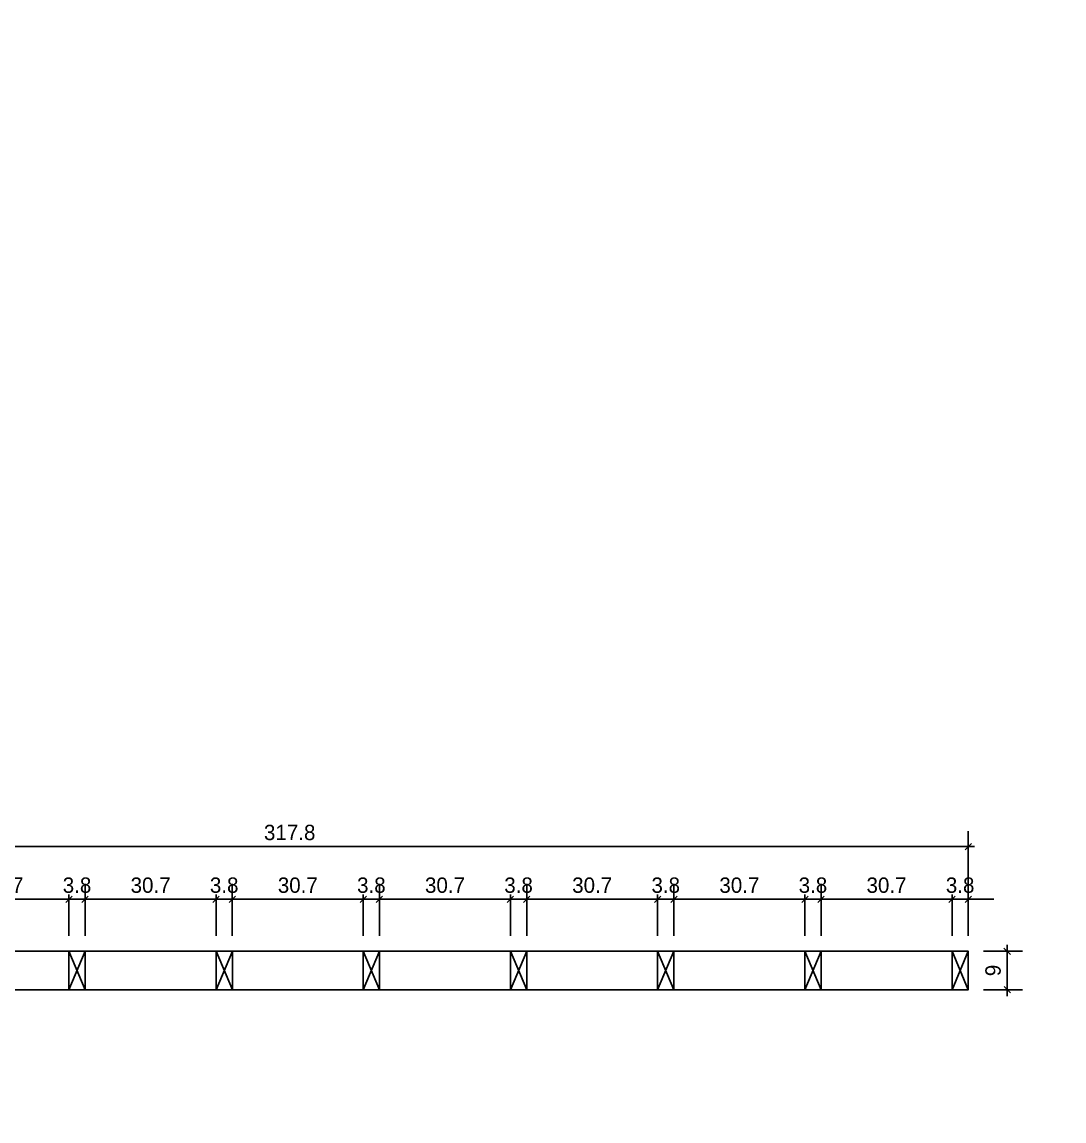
# Model space of a CAD drawing. Header units: millimetres. Extents: x 19458 to 19801, y 4351 to 4752.
# Drawn here: x 19537.389 to 19539.829, y 4507.737 to 4510.311 of the extents above; entities that cross this region are included whole.
import ezdxf

# ---------------------------------------------------------------- set-up
doc = ezdxf.new("R2010")
doc.units = ezdxf.units.MM
for name, color, linetype in [('0 @ 0.2', 7, 'Continuous'), ('cotas', 1, 'Continuous'), ('cotas @ 300', 1, 'Continuous'), ('cotas @ 400', 1, 'Continuous'), ('cotas @ 500', 1, 'Continuous'), ('PANELES PARED', 2, 'Continuous')]:
    doc.layers.add(name, color=color, linetype=linetype)
doc.styles.add('century gothic', font='GOTHIC.TTF')
doc.styles.add('COTAS SMC', font='GOTHIC.TTF')
doc.dimstyles.new('ANOTATIVE 100 SMCONSTRUCCIONES', dxfattribs={"dimscale": 0, "dimtxt": 0.18, "dimasz": 0.15, "dimexe": 0.18, "dimexo": 0.09, "dimgap": 0.1, "dimtad": 1, "dimzin": 0, "dimdsep": 46, "dimtxsty": 'century gothic', "dimblk1": 'FLECHA1', "dimblk2": 'FLECHA1', "dimsah": 1, "dimcen": 0.18, "dimdle": 0.075, "dimclrd": 1, "dimclre": 1, "dimclrt": 2, "dimaunit": 1, "dimadec": 0, "dimazin": 0, "dimtfac": 0.75, "dimtix": 1, "dimtmove": 2, "dimatfit": 3, "dimfxl": 0.09, "dimtvp": 1.5, "dimtfill": 1, "dimtolj": 1, "dimtzin": 0, "dimarcsym": 0})
doc.dimstyles.new('ANOTATIVE CM SMCONSTRUCCIONES', dxfattribs={"dimscale": 0, "dimtxt": 0.18, "dimasz": 0.15, "dimexe": 0.18, "dimexo": 0.18, "dimgap": 0.07, "dimtad": 1, "dimdec": 1, "dimlfac": 100, "dimdsep": 46, "dimtxsty": 'century gothic', "dimblk1": 'FLECHA1', "dimblk2": 'FLECHA1', "dimsah": 1, "dimcen": 0.18, "dimdle": 0.075, "dimclrd": 1, "dimclre": 1, "dimclrt": 2, "dimaunit": 1, "dimadec": 0, "dimazin": 2, "dimtfac": 0.75, "dimtdec": 1, "dimtix": 1, "dimtmove": 2, "dimatfit": 3, "dimfxl": 0.09, "dimtvp": 1.5, "dimtfill": 1, "dimtolj": 1, "dimtzin": 0, "dimarcsym": 0})
doc.dimstyles.new('PIES SMCONSTRUCCIONES', dxfattribs={"dimscale": 0, "dimtxt": 0.18, "dimasz": 0.2, "dimexe": 0.18, "dimexo": 0, "dimgap": 0.1, "dimtad": 1, "dimdec": 0, "dimlfac": 39.370079, "dimzin": 0, "dimdsep": 46, "dimlunit": 4, "dimtxsty": 'COTAS SMC', "dimblk1": 'FLECHA1', "dimblk2": 'FLECHA1', "dimsah": 1, "dimcen": 0.2, "dimdle": 0.075, "dimclrd": 1, "dimclre": 1, "dimclrt": 2, "dimaunit": 1, "dimadec": 0, "dimazin": 0, "dimtfac": 0.75, "dimtdec": 0, "dimtix": 1, "dimtmove": 2, "dimatfit": 3, "dimfxl": 0.09, "dimtvp": 1.5, "dimtfill": 1, "dimtolj": 1, "dimtzin": 0, "dimarcsym": 0})

# ---------------------------------------------------------------- blocks, each defined once
blk = doc.blocks.new('FLECHA1')
at = {"color": 4}
blk.add_line((-0.246176, -0.248081), (0.248081, 0.25), dxfattribs=at)
at = {"color": 1}
blk.add_line((-1, 0), (0.496162, 0), dxfattribs=at)
blk = doc.blocks.new('*D1568')
at = {"layer": 'cotas', "color": 1, "lineweight": -2, "transparency": 16777216}
for p, q in [((19614.326, 4625.8448), (19614.326, 4700.8448)), ((19570.9836, 4550.8448), (19524.326, 4550.8448)), ((19614.326, 4548.4298), (19614.326, 4550.8448)), ((19570.5339, 4548.4298), (19524.326, 4548.4298)), ((19614.326, 4473.4298), (19614.326, 4398.4298))]:
    blk.add_line(p, q, dxfattribs=at)
at = {"layer": 'Defpoints', "color": 0, "transparency": 16777216}
for p in [(19614.326, 4550.8448), (19615.9836, 4550.8448), (19615.5339, 4548.4298)]:
    blk.add_point(p, dxfattribs=at)
at = {"layer": 'cotas', "color": 1, "lineweight": -2, "transparency": 16777216, "xscale": 75, "yscale": 75, "zscale": 75}
for p, rotation in [((19614.326, 4550.8448), 270), ((19614.326, 4548.4298), 90)]:
    blk.add_blockref('FLECHA1', p, dxfattribs=dict(at, rotation=rotation))
at = {"layer": 'cotas', "color": 2, "transparency": 16777216, "insert": (19517.3376, 4549.6373), "char_height": 90, "attachment_point": 5, "rotation": 90, "style": 'century gothic', "bg_fill": 3, "box_fill_scale": 1.1, "bg_fill_color": 256, "bg_fill_true_color": 13158600, "bg_fill_transparency": 0}
blk.add_mtext('\\A1;2.42', dxfattribs=at)
blk = doc.blocks.new('*D1614')
at = {"layer": 'cotas', "color": 1, "lineweight": -2, "transparency": 16777216}
for p, q in [((19614.326, 4595.8448), (19614.326, 4640.8448)), ((19588.9836, 4550.8448), (19560.326, 4550.8448)), ((19614.326, 4548.4298), (19614.326, 4550.8448)), ((19588.5339, 4548.4298), (19560.326, 4548.4298)), ((19614.326, 4503.4298), (19614.326, 4458.4298))]:
    blk.add_line(p, q, dxfattribs=at)
at = {"layer": 'Defpoints', "color": 0, "transparency": 16777216}
for p in [(19614.326, 4550.8448), (19615.9836, 4550.8448), (19615.5339, 4548.4298)]:
    blk.add_point(p, dxfattribs=at)
at = {"layer": 'cotas', "color": 1, "lineweight": -2, "transparency": 16777216, "xscale": 45, "yscale": 45, "zscale": 45}
for p, rotation in [((19614.326, 4550.8448), 270), ((19614.326, 4548.4298), 90)]:
    blk.add_blockref('FLECHA1', p, dxfattribs=dict(at, rotation=rotation))
at = {"layer": 'cotas', "color": 2, "transparency": 16777216, "insert": (19556.133, 4549.6373), "char_height": 54, "attachment_point": 5, "rotation": 90, "style": 'century gothic', "bg_fill": 3, "box_fill_scale": 1.1, "bg_fill_color": 256, "bg_fill_true_color": 13158600, "bg_fill_transparency": 0}
blk.add_mtext('\\A1;2.42', dxfattribs=at)
blk = doc.blocks.new('*D1620')
at = {"layer": 'cotas', "color": 1, "lineweight": -2, "transparency": 16777216}
for p, q in [((19614.326, 4610.8448), (19614.326, 4670.8448)), ((19579.9836, 4550.8448), (19542.326, 4550.8448)), ((19614.326, 4548.4298), (19614.326, 4550.8448)), ((19579.5339, 4548.4298), (19542.326, 4548.4298)), ((19614.326, 4488.4298), (19614.326, 4428.4298))]:
    blk.add_line(p, q, dxfattribs=at)
at = {"layer": 'Defpoints', "color": 0, "transparency": 16777216}
for p in [(19614.326, 4550.8448), (19615.9836, 4550.8448), (19615.5339, 4548.4298)]:
    blk.add_point(p, dxfattribs=at)
at = {"layer": 'cotas', "color": 1, "lineweight": -2, "transparency": 16777216, "xscale": 60, "yscale": 60, "zscale": 60}
for p, rotation in [((19614.326, 4550.8448), 270), ((19614.326, 4548.4298), 90)]:
    blk.add_blockref('FLECHA1', p, dxfattribs=dict(at, rotation=rotation))
at = {"layer": 'cotas', "color": 2, "transparency": 16777216, "insert": (19536.7353, 4549.6373), "char_height": 72, "attachment_point": 5, "rotation": 90, "style": 'century gothic', "bg_fill": 3, "box_fill_scale": 1.1, "bg_fill_color": 256, "bg_fill_true_color": 13158600, "bg_fill_transparency": 0}
blk.add_mtext('\\A1;2.42', dxfattribs=at)
blk = doc.blocks.new('*D1623')
at = {"layer": 'cotas', "color": 1, "lineweight": -2, "transparency": 16777216}
for p, q in [((19620.0128, 4651.7533), (19620.0128, 4751.7533)), ((19620.4168, 4551.7533), (19530.0128, 4551.7533)), ((19620.0128, 4550.5333), (19620.0128, 4551.7533)), ((19620.4168, 4550.5333), (19530.0128, 4550.5333)), ((19620.0128, 4450.5333), (19620.0128, 4350.5333))]:
    blk.add_line(p, q, dxfattribs=at)
at = {"layer": 'Defpoints', "color": 0, "transparency": 16777216}
for p in [(19620.0128, 4551.7533), (19620.4168, 4551.7533), (19620.4168, 4550.5333)]:
    blk.add_point(p, dxfattribs=at)
at = {"layer": 'cotas', "color": 1, "lineweight": -2, "transparency": 16777216, "xscale": 100, "yscale": 100, "zscale": 100}
for p, rotation in [((19620.0128, 4551.7533), 270), ((19620.0128, 4550.5333), 90)]:
    blk.add_blockref('FLECHA1', p, dxfattribs=dict(at, rotation=rotation))
at = {"layer": 'cotas', "color": 2, "transparency": 16777216, "insert": (19523.8809, 4551.1433), "char_height": 90, "attachment_point": 5, "rotation": 90, "style": 'COTAS SMC', "bg_fill": 3, "box_fill_scale": 1.1, "bg_fill_color": 256, "bg_fill_true_color": 13158600, "bg_fill_transparency": 0}
blk.add_mtext("\\A1;4'", dxfattribs=at)
blk = doc.blocks.new('*D1673')
at = {"layer": 'cotas', "color": 1, "lineweight": -2, "transparency": 16777216}
for p, q in [((19620.0128, 4631.7533), (19620.0128, 4711.7533)), ((19620.4168, 4551.7533), (19548.0128, 4551.7533)), ((19620.0128, 4550.5333), (19620.0128, 4551.7533)), ((19620.4168, 4550.5333), (19548.0128, 4550.5333)), ((19620.0128, 4470.5333), (19620.0128, 4390.5333))]:
    blk.add_line(p, q, dxfattribs=at)
at = {"layer": 'Defpoints', "color": 0, "transparency": 16777216}
for p in [(19620.0128, 4551.7533), (19620.4168, 4551.7533), (19620.4168, 4550.5333)]:
    blk.add_point(p, dxfattribs=at)
at = {"layer": 'cotas', "color": 1, "lineweight": -2, "transparency": 16777216, "xscale": 80, "yscale": 80, "zscale": 80}
for p, rotation in [((19620.0128, 4551.7533), 270), ((19620.0128, 4550.5333), 90)]:
    blk.add_blockref('FLECHA1', p, dxfattribs=dict(at, rotation=rotation))
at = {"layer": 'cotas', "color": 2, "transparency": 16777216, "insert": (19543.1073, 4551.1433), "char_height": 72, "attachment_point": 5, "rotation": 90, "style": 'COTAS SMC', "bg_fill": 3, "box_fill_scale": 1.1, "bg_fill_color": 256, "bg_fill_true_color": 13158600, "bg_fill_transparency": 0}
blk.add_mtext("\\A1;4'", dxfattribs=at)
blk = doc.blocks.new('*D354')
at = {"color": 1, "lineweight": -2, "transparency": 16777216}
for p, q in [((19539.6406, 4508.1344), (19539.7318, 4508.1344)), ((19539.6958, 4508.1044), (19539.6958, 4508.0744)), ((19539.6406, 4508.0444), (19539.7318, 4508.0444))]:
    blk.add_line(p, q, dxfattribs=at)
at = {"layer": 'Defpoints', "color": 0, "transparency": 16777216}
for p in [(19539.6046, 4508.1344), (19539.6046, 4508.0444), (19539.6958, 4508.0444)]:
    blk.add_point(p, dxfattribs=at)
at = {"color": 1, "lineweight": -2, "transparency": 16777216, "xscale": 0.03, "yscale": 0.03, "zscale": 0.03}
for p, rotation in [((19539.6958, 4508.1344), 90), ((19539.6958, 4508.0444), 270)]:
    blk.add_blockref('FLECHA1', p, dxfattribs=dict(at, rotation=rotation))
at = {"color": 2, "transparency": 16777216, "insert": (19539.6629, 4508.0894), "char_height": 0.036, "attachment_point": 5, "rotation": 90, "style": 'century gothic', "bg_fill": 3, "box_fill_scale": 1.1, "bg_fill_color": 256, "bg_fill_true_color": 13158600, "bg_fill_transparency": 0}
blk.add_mtext('\\A1;9', dxfattribs=at)
blk = doc.blocks.new('PZ1')
at = {"layer": 'PANELES PARED'}
for p, q in [((19503.9863, 4507.8495), (19504.0243, 4507.7595)), ((19503.9863, 4507.7595), (19504.0243, 4507.8495))]:
    blk.add_line(p, q, dxfattribs=at)
blk.add_lwpolyline([(19503.9863, 4507.7595), (19504.0243, 4507.7595), (19504.0243, 4507.8495), (19503.9863, 4507.8495)], close=True, dxfattribs=at)
blk = doc.blocks.new('*D361')
at = {"color": 1, "lineweight": -2, "transparency": 16777216}
for p, q in [((19537.1918, 4508.1704), (19537.1918, 4508.2921)), ((19537.4985, 4508.1704), (19537.4985, 4508.2921)), ((19537.2218, 4508.2561), (19537.4685, 4508.2561))]:
    blk.add_line(p, q, dxfattribs=at)
at = {"layer": 'Defpoints', "color": 0, "transparency": 16777216}
for p in [(19537.4985, 4508.2561), (19537.1918, 4508.1344), (19537.4985, 4508.1344)]:
    blk.add_point(p, dxfattribs=at)
at = {"color": 1, "lineweight": -2, "transparency": 16777216, "xscale": 0.03, "yscale": 0.03, "zscale": 0.03, "rotation": 180}
blk.add_blockref('FLECHA1', (19537.1918, 4508.2561), dxfattribs=at)
at = {"color": 1, "lineweight": -2, "transparency": 16777216, "xscale": 0.03, "yscale": 0.03, "zscale": 0.03}
blk.add_blockref('FLECHA1', (19537.4985, 4508.2561), dxfattribs=at)
at = {"color": 2, "transparency": 16777216, "insert": (19537.3451, 4508.289), "char_height": 0.036, "attachment_point": 5, "style": 'century gothic', "bg_fill": 3, "box_fill_scale": 1.1, "bg_fill_color": 256, "bg_fill_true_color": 13158600, "bg_fill_transparency": 0}
blk.add_mtext('\\A1;30.7', dxfattribs=at)
blk = doc.blocks.new('*D362')
at = {"color": 1, "lineweight": -2, "transparency": 16777216}
for p, q in [((19537.4985, 4508.1704), (19537.4985, 4508.2921)), ((19537.5365, 4508.1704), (19537.5365, 4508.2921)), ((19537.4685, 4508.2561), (19537.4385, 4508.2561)), ((19537.4985, 4508.2561), (19537.5365, 4508.2561)), ((19537.5665, 4508.2561), (19537.5965, 4508.2561))]:
    blk.add_line(p, q, dxfattribs=at)
at = {"layer": 'Defpoints', "color": 0, "transparency": 16777216}
for p in [(19537.4985, 4508.1344), (19537.5365, 4508.1344)]:
    blk.add_point(p, dxfattribs=at)
at = {"color": 1, "lineweight": -2, "transparency": 16777216, "xscale": 0.03, "yscale": 0.03, "zscale": 0.03}
blk.add_blockref('FLECHA1', (19537.4985, 4508.2561), dxfattribs=at)
at = {"color": 1, "lineweight": -2, "transparency": 16777216, "xscale": 0.03, "yscale": 0.03, "zscale": 0.03, "rotation": 180}
blk.add_blockref('FLECHA1', (19537.5365, 4508.2561), dxfattribs=at)
at = {"color": 2, "transparency": 16777216, "insert": (19537.5175, 4508.289), "char_height": 0.036, "attachment_point": 5, "style": 'century gothic', "bg_fill": 3, "box_fill_scale": 1.1, "bg_fill_color": 256, "bg_fill_true_color": 13158600, "bg_fill_transparency": 0}
blk.add_mtext('\\A1;3.8', dxfattribs=at)
at = {"layer": 'Defpoints', "color": 0, "transparency": 16777216}
blk.add_point((19537.5365, 4508.2561), dxfattribs=at)
blk = doc.blocks.new('*D363')
at = {"color": 1, "lineweight": -2, "transparency": 16777216}
for p, q in [((19537.5365, 4508.1704), (19537.5365, 4508.2921)), ((19537.8431, 4508.1704), (19537.8431, 4508.2921)), ((19537.5665, 4508.2561), (19537.8131, 4508.2561))]:
    blk.add_line(p, q, dxfattribs=at)
at = {"layer": 'Defpoints', "color": 0, "transparency": 16777216}
for p in [(19537.8431, 4508.2561), (19537.5365, 4508.1344), (19537.8431, 4508.1344)]:
    blk.add_point(p, dxfattribs=at)
at = {"color": 1, "lineweight": -2, "transparency": 16777216, "xscale": 0.03, "yscale": 0.03, "zscale": 0.03, "rotation": 180}
blk.add_blockref('FLECHA1', (19537.5365, 4508.2561), dxfattribs=at)
at = {"color": 1, "lineweight": -2, "transparency": 16777216, "xscale": 0.03, "yscale": 0.03, "zscale": 0.03}
blk.add_blockref('FLECHA1', (19537.8431, 4508.2561), dxfattribs=at)
at = {"color": 2, "transparency": 16777216, "insert": (19537.6898, 4508.289), "char_height": 0.036, "attachment_point": 5, "style": 'century gothic', "bg_fill": 3, "box_fill_scale": 1.1, "bg_fill_color": 256, "bg_fill_true_color": 13158600, "bg_fill_transparency": 0}
blk.add_mtext('\\A1;30.7', dxfattribs=at)
blk = doc.blocks.new('*D364')
at = {"color": 1, "lineweight": -2, "transparency": 16777216}
for p, q in [((19537.8431, 4508.1704), (19537.8431, 4508.2921)), ((19537.8811, 4508.1704), (19537.8811, 4508.2921)), ((19537.8131, 4508.2561), (19537.7831, 4508.2561)), ((19537.8431, 4508.2561), (19537.8811, 4508.2561)), ((19537.9111, 4508.2561), (19537.9411, 4508.2561))]:
    blk.add_line(p, q, dxfattribs=at)
at = {"layer": 'Defpoints', "color": 0, "transparency": 16777216}
for p in [(19537.8431, 4508.1344), (19537.8811, 4508.1344)]:
    blk.add_point(p, dxfattribs=at)
at = {"color": 1, "lineweight": -2, "transparency": 16777216, "xscale": 0.03, "yscale": 0.03, "zscale": 0.03}
blk.add_blockref('FLECHA1', (19537.8431, 4508.2561), dxfattribs=at)
at = {"color": 1, "lineweight": -2, "transparency": 16777216, "xscale": 0.03, "yscale": 0.03, "zscale": 0.03, "rotation": 180}
blk.add_blockref('FLECHA1', (19537.8811, 4508.2561), dxfattribs=at)
at = {"color": 2, "transparency": 16777216, "insert": (19537.8621, 4508.289), "char_height": 0.036, "attachment_point": 5, "style": 'century gothic', "bg_fill": 3, "box_fill_scale": 1.1, "bg_fill_color": 256, "bg_fill_true_color": 13158600, "bg_fill_transparency": 0}
blk.add_mtext('\\A1;3.8', dxfattribs=at)
at = {"layer": 'Defpoints', "color": 0, "transparency": 16777216}
blk.add_point((19537.8811, 4508.2561), dxfattribs=at)
blk = doc.blocks.new('*D365')
at = {"color": 1, "lineweight": -2, "transparency": 16777216}
for p, q in [((19537.8811, 4508.1704), (19537.8811, 4508.2921)), ((19538.1878, 4508.1704), (19538.1878, 4508.2921)), ((19537.9111, 4508.2561), (19538.1578, 4508.2561))]:
    blk.add_line(p, q, dxfattribs=at)
at = {"layer": 'Defpoints', "color": 0, "transparency": 16777216}
for p in [(19538.1878, 4508.2561), (19537.8811, 4508.1344), (19538.1878, 4508.1344)]:
    blk.add_point(p, dxfattribs=at)
at = {"color": 1, "lineweight": -2, "transparency": 16777216, "xscale": 0.03, "yscale": 0.03, "zscale": 0.03, "rotation": 180}
blk.add_blockref('FLECHA1', (19537.8811, 4508.2561), dxfattribs=at)
at = {"color": 1, "lineweight": -2, "transparency": 16777216, "xscale": 0.03, "yscale": 0.03, "zscale": 0.03}
blk.add_blockref('FLECHA1', (19538.1878, 4508.2561), dxfattribs=at)
at = {"color": 2, "transparency": 16777216, "insert": (19538.0345, 4508.289), "char_height": 0.036, "attachment_point": 5, "style": 'century gothic', "bg_fill": 3, "box_fill_scale": 1.1, "bg_fill_color": 256, "bg_fill_true_color": 13158600, "bg_fill_transparency": 0}
blk.add_mtext('\\A1;30.7', dxfattribs=at)
blk = doc.blocks.new('*D366')
at = {"color": 1, "lineweight": -2, "transparency": 16777216}
for p, q in [((19538.1878, 4508.1704), (19538.1878, 4508.2921)), ((19538.2258, 4508.1704), (19538.2258, 4508.2921)), ((19538.1578, 4508.2561), (19538.1278, 4508.2561)), ((19538.1878, 4508.2561), (19538.2258, 4508.2561)), ((19538.2558, 4508.2561), (19538.2858, 4508.2561))]:
    blk.add_line(p, q, dxfattribs=at)
at = {"layer": 'Defpoints', "color": 0, "transparency": 16777216}
for p in [(19538.1878, 4508.1344), (19538.2258, 4508.1344)]:
    blk.add_point(p, dxfattribs=at)
at = {"color": 1, "lineweight": -2, "transparency": 16777216, "xscale": 0.03, "yscale": 0.03, "zscale": 0.03}
blk.add_blockref('FLECHA1', (19538.1878, 4508.2561), dxfattribs=at)
at = {"color": 1, "lineweight": -2, "transparency": 16777216, "xscale": 0.03, "yscale": 0.03, "zscale": 0.03, "rotation": 180}
blk.add_blockref('FLECHA1', (19538.2258, 4508.2561), dxfattribs=at)
at = {"color": 2, "transparency": 16777216, "insert": (19538.2068, 4508.289), "char_height": 0.036, "attachment_point": 5, "style": 'century gothic', "bg_fill": 3, "box_fill_scale": 1.1, "bg_fill_color": 256, "bg_fill_true_color": 13158600, "bg_fill_transparency": 0}
blk.add_mtext('\\A1;3.8', dxfattribs=at)
at = {"layer": 'Defpoints', "color": 0, "transparency": 16777216}
blk.add_point((19538.2258, 4508.2561), dxfattribs=at)
blk = doc.blocks.new('*D367')
at = {"color": 1, "lineweight": -2, "transparency": 16777216}
for p, q in [((19538.2258, 4508.1704), (19538.2258, 4508.2921)), ((19538.5325, 4508.1704), (19538.5325, 4508.2921)), ((19538.2558, 4508.2561), (19538.5025, 4508.2561))]:
    blk.add_line(p, q, dxfattribs=at)
at = {"layer": 'Defpoints', "color": 0, "transparency": 16777216}
for p in [(19538.5325, 4508.2561), (19538.2258, 4508.1344), (19538.5325, 4508.1344)]:
    blk.add_point(p, dxfattribs=at)
at = {"color": 1, "lineweight": -2, "transparency": 16777216, "xscale": 0.03, "yscale": 0.03, "zscale": 0.03, "rotation": 180}
blk.add_blockref('FLECHA1', (19538.2258, 4508.2561), dxfattribs=at)
at = {"color": 1, "lineweight": -2, "transparency": 16777216, "xscale": 0.03, "yscale": 0.03, "zscale": 0.03}
blk.add_blockref('FLECHA1', (19538.5325, 4508.2561), dxfattribs=at)
at = {"color": 2, "transparency": 16777216, "insert": (19538.3792, 4508.289), "char_height": 0.036, "attachment_point": 5, "style": 'century gothic', "bg_fill": 3, "box_fill_scale": 1.1, "bg_fill_color": 256, "bg_fill_true_color": 13158600, "bg_fill_transparency": 0}
blk.add_mtext('\\A1;30.7', dxfattribs=at)
blk = doc.blocks.new('*D368')
at = {"color": 1, "lineweight": -2, "transparency": 16777216}
for p, q in [((19538.5325, 4508.1704), (19538.5325, 4508.2921)), ((19538.5705, 4508.1704), (19538.5705, 4508.2921)), ((19538.5025, 4508.2561), (19538.4725, 4508.2561)), ((19538.5325, 4508.2561), (19538.5705, 4508.2561)), ((19538.6005, 4508.2561), (19538.6305, 4508.2561))]:
    blk.add_line(p, q, dxfattribs=at)
at = {"layer": 'Defpoints', "color": 0, "transparency": 16777216}
for p in [(19538.5325, 4508.1344), (19538.5705, 4508.1344)]:
    blk.add_point(p, dxfattribs=at)
at = {"color": 1, "lineweight": -2, "transparency": 16777216, "xscale": 0.03, "yscale": 0.03, "zscale": 0.03}
blk.add_blockref('FLECHA1', (19538.5325, 4508.2561), dxfattribs=at)
at = {"color": 1, "lineweight": -2, "transparency": 16777216, "xscale": 0.03, "yscale": 0.03, "zscale": 0.03, "rotation": 180}
blk.add_blockref('FLECHA1', (19538.5705, 4508.2561), dxfattribs=at)
at = {"color": 2, "transparency": 16777216, "insert": (19538.5515, 4508.289), "char_height": 0.036, "attachment_point": 5, "style": 'century gothic', "bg_fill": 3, "box_fill_scale": 1.1, "bg_fill_color": 256, "bg_fill_true_color": 13158600, "bg_fill_transparency": 0}
blk.add_mtext('\\A1;3.8', dxfattribs=at)
at = {"layer": 'Defpoints', "color": 0, "transparency": 16777216}
blk.add_point((19538.5705, 4508.2561), dxfattribs=at)
blk = doc.blocks.new('*D369')
at = {"color": 1, "lineweight": -2, "transparency": 16777216}
for p, q in [((19538.5705, 4508.1704), (19538.5705, 4508.2921)), ((19538.8772, 4508.1704), (19538.8772, 4508.2921)), ((19538.6005, 4508.2561), (19538.8472, 4508.2561))]:
    blk.add_line(p, q, dxfattribs=at)
at = {"layer": 'Defpoints', "color": 0, "transparency": 16777216}
for p in [(19538.8772, 4508.2561), (19538.5705, 4508.1344), (19538.8772, 4508.1344)]:
    blk.add_point(p, dxfattribs=at)
at = {"color": 1, "lineweight": -2, "transparency": 16777216, "xscale": 0.03, "yscale": 0.03, "zscale": 0.03, "rotation": 180}
blk.add_blockref('FLECHA1', (19538.5705, 4508.2561), dxfattribs=at)
at = {"color": 1, "lineweight": -2, "transparency": 16777216, "xscale": 0.03, "yscale": 0.03, "zscale": 0.03}
blk.add_blockref('FLECHA1', (19538.8772, 4508.2561), dxfattribs=at)
at = {"color": 2, "transparency": 16777216, "insert": (19538.7239, 4508.289), "char_height": 0.036, "attachment_point": 5, "style": 'century gothic', "bg_fill": 3, "box_fill_scale": 1.1, "bg_fill_color": 256, "bg_fill_true_color": 13158600, "bg_fill_transparency": 0}
blk.add_mtext('\\A1;30.7', dxfattribs=at)
blk = doc.blocks.new('*D370')
at = {"color": 1, "lineweight": -2, "transparency": 16777216}
for p, q in [((19538.8772, 4508.1704), (19538.8772, 4508.2921)), ((19538.9152, 4508.1704), (19538.9152, 4508.2921)), ((19538.8472, 4508.2561), (19538.8172, 4508.2561)), ((19538.8772, 4508.2561), (19538.9152, 4508.2561)), ((19538.9452, 4508.2561), (19538.9752, 4508.2561))]:
    blk.add_line(p, q, dxfattribs=at)
at = {"layer": 'Defpoints', "color": 0, "transparency": 16777216}
for p in [(19538.8772, 4508.1344), (19538.9152, 4508.1344)]:
    blk.add_point(p, dxfattribs=at)
at = {"color": 1, "lineweight": -2, "transparency": 16777216, "xscale": 0.03, "yscale": 0.03, "zscale": 0.03}
blk.add_blockref('FLECHA1', (19538.8772, 4508.2561), dxfattribs=at)
at = {"color": 1, "lineweight": -2, "transparency": 16777216, "xscale": 0.03, "yscale": 0.03, "zscale": 0.03, "rotation": 180}
blk.add_blockref('FLECHA1', (19538.9152, 4508.2561), dxfattribs=at)
at = {"color": 2, "transparency": 16777216, "insert": (19538.8962, 4508.289), "char_height": 0.036, "attachment_point": 5, "style": 'century gothic', "bg_fill": 3, "box_fill_scale": 1.1, "bg_fill_color": 256, "bg_fill_true_color": 13158600, "bg_fill_transparency": 0}
blk.add_mtext('\\A1;3.8', dxfattribs=at)
at = {"layer": 'Defpoints', "color": 0, "transparency": 16777216}
blk.add_point((19538.9152, 4508.2561), dxfattribs=at)
blk = doc.blocks.new('*D371')
at = {"color": 1, "lineweight": -2, "transparency": 16777216}
for p, q in [((19538.9152, 4508.1704), (19538.9152, 4508.2921)), ((19539.2219, 4508.1704), (19539.2219, 4508.2921)), ((19538.9452, 4508.2561), (19539.1919, 4508.2561))]:
    blk.add_line(p, q, dxfattribs=at)
at = {"layer": 'Defpoints', "color": 0, "transparency": 16777216}
for p in [(19539.2219, 4508.2561), (19538.9152, 4508.1344), (19539.2219, 4508.1344)]:
    blk.add_point(p, dxfattribs=at)
at = {"color": 1, "lineweight": -2, "transparency": 16777216, "xscale": 0.03, "yscale": 0.03, "zscale": 0.03, "rotation": 180}
blk.add_blockref('FLECHA1', (19538.9152, 4508.2561), dxfattribs=at)
at = {"color": 1, "lineweight": -2, "transparency": 16777216, "xscale": 0.03, "yscale": 0.03, "zscale": 0.03}
blk.add_blockref('FLECHA1', (19539.2219, 4508.2561), dxfattribs=at)
at = {"color": 2, "transparency": 16777216, "insert": (19539.0686, 4508.289), "char_height": 0.036, "attachment_point": 5, "style": 'century gothic', "bg_fill": 3, "box_fill_scale": 1.1, "bg_fill_color": 256, "bg_fill_true_color": 13158600, "bg_fill_transparency": 0}
blk.add_mtext('\\A1;30.7', dxfattribs=at)
blk = doc.blocks.new('*D372')
at = {"color": 1, "lineweight": -2, "transparency": 16777216}
for p, q in [((19539.2219, 4508.1704), (19539.2219, 4508.2921)), ((19539.2599, 4508.1704), (19539.2599, 4508.2921)), ((19539.1919, 4508.2561), (19539.1619, 4508.2561)), ((19539.2219, 4508.2561), (19539.2599, 4508.2561)), ((19539.2899, 4508.2561), (19539.3199, 4508.2561))]:
    blk.add_line(p, q, dxfattribs=at)
at = {"layer": 'Defpoints', "color": 0, "transparency": 16777216}
for p in [(19539.2219, 4508.1344), (19539.2599, 4508.1344)]:
    blk.add_point(p, dxfattribs=at)
at = {"color": 1, "lineweight": -2, "transparency": 16777216, "xscale": 0.03, "yscale": 0.03, "zscale": 0.03}
blk.add_blockref('FLECHA1', (19539.2219, 4508.2561), dxfattribs=at)
at = {"color": 1, "lineweight": -2, "transparency": 16777216, "xscale": 0.03, "yscale": 0.03, "zscale": 0.03, "rotation": 180}
blk.add_blockref('FLECHA1', (19539.2599, 4508.2561), dxfattribs=at)
at = {"color": 2, "transparency": 16777216, "insert": (19539.2409, 4508.289), "char_height": 0.036, "attachment_point": 5, "style": 'century gothic', "bg_fill": 3, "box_fill_scale": 1.1, "bg_fill_color": 256, "bg_fill_true_color": 13158600, "bg_fill_transparency": 0}
blk.add_mtext('\\A1;3.8', dxfattribs=at)
at = {"layer": 'Defpoints', "color": 0, "transparency": 16777216}
blk.add_point((19539.2599, 4508.2561), dxfattribs=at)
blk = doc.blocks.new('*D373')
at = {"color": 1, "lineweight": -2, "transparency": 16777216}
for p, q in [((19539.2599, 4508.1704), (19539.2599, 4508.2921)), ((19539.5666, 4508.1704), (19539.5666, 4508.2921)), ((19539.2899, 4508.2561), (19539.5366, 4508.2561))]:
    blk.add_line(p, q, dxfattribs=at)
at = {"layer": 'Defpoints', "color": 0, "transparency": 16777216}
for p in [(19539.5666, 4508.2561), (19539.2599, 4508.1344), (19539.5666, 4508.1344)]:
    blk.add_point(p, dxfattribs=at)
at = {"color": 1, "lineweight": -2, "transparency": 16777216, "xscale": 0.03, "yscale": 0.03, "zscale": 0.03, "rotation": 180}
blk.add_blockref('FLECHA1', (19539.2599, 4508.2561), dxfattribs=at)
at = {"color": 1, "lineweight": -2, "transparency": 16777216, "xscale": 0.03, "yscale": 0.03, "zscale": 0.03}
blk.add_blockref('FLECHA1', (19539.5666, 4508.2561), dxfattribs=at)
at = {"color": 2, "transparency": 16777216, "insert": (19539.4132, 4508.289), "char_height": 0.036, "attachment_point": 5, "style": 'century gothic', "bg_fill": 3, "box_fill_scale": 1.1, "bg_fill_color": 256, "bg_fill_true_color": 13158600, "bg_fill_transparency": 0}
blk.add_mtext('\\A1;30.7', dxfattribs=at)
blk = doc.blocks.new('*D374')
at = {"color": 1, "lineweight": -2, "transparency": 16777216}
for p, q in [((19539.5666, 4508.1704), (19539.5666, 4508.2921)), ((19539.6046, 4508.1704), (19539.6046, 4508.2921)), ((19539.5366, 4508.2561), (19539.5066, 4508.2561)), ((19539.5666, 4508.2561), (19539.6046, 4508.2561)), ((19539.6346, 4508.2561), (19539.6646, 4508.2561))]:
    blk.add_line(p, q, dxfattribs=at)
at = {"layer": 'Defpoints', "color": 0, "transparency": 16777216}
for p in [(19539.5666, 4508.1344), (19539.6046, 4508.1344)]:
    blk.add_point(p, dxfattribs=at)
at = {"color": 1, "lineweight": -2, "transparency": 16777216, "xscale": 0.03, "yscale": 0.03, "zscale": 0.03}
blk.add_blockref('FLECHA1', (19539.5666, 4508.2561), dxfattribs=at)
at = {"color": 1, "lineweight": -2, "transparency": 16777216, "xscale": 0.03, "yscale": 0.03, "zscale": 0.03, "rotation": 180}
blk.add_blockref('FLECHA1', (19539.6046, 4508.2561), dxfattribs=at)
at = {"color": 2, "transparency": 16777216, "insert": (19539.5856, 4508.289), "char_height": 0.036, "attachment_point": 5, "style": 'century gothic', "bg_fill": 3, "box_fill_scale": 1.1, "bg_fill_color": 256, "bg_fill_true_color": 13158600, "bg_fill_transparency": 0}
blk.add_mtext('\\A1;3.8', dxfattribs=at)
at = {"layer": 'Defpoints', "color": 0, "transparency": 16777216}
blk.add_point((19539.6046, 4508.2561), dxfattribs=at)
blk = doc.blocks.new('*D375')
at = {"color": 1, "lineweight": -2, "transparency": 16777216}
for p, q in [((19536.4264, 4508.1704), (19536.4264, 4508.4156)), ((19539.6046, 4508.1704), (19539.6046, 4508.4156)), ((19536.4564, 4508.3796), (19539.5746, 4508.3796))]:
    blk.add_line(p, q, dxfattribs=at)
at = {"layer": 'Defpoints', "color": 0, "transparency": 16777216}
for p in [(19539.6046, 4508.3796), (19536.4264, 4508.1344), (19539.6046, 4508.1344)]:
    blk.add_point(p, dxfattribs=at)
at = {"color": 1, "lineweight": -2, "transparency": 16777216, "xscale": 0.03, "yscale": 0.03, "zscale": 0.03, "rotation": 180}
blk.add_blockref('FLECHA1', (19536.4264, 4508.3796), dxfattribs=at)
at = {"color": 1, "lineweight": -2, "transparency": 16777216, "xscale": 0.03, "yscale": 0.03, "zscale": 0.03}
blk.add_blockref('FLECHA1', (19539.6046, 4508.3796), dxfattribs=at)
at = {"color": 2, "transparency": 16777216, "insert": (19538.0155, 4508.4125), "char_height": 0.036, "attachment_point": 5, "style": 'century gothic', "bg_fill": 3, "box_fill_scale": 1.1, "bg_fill_color": 256, "bg_fill_true_color": 13158600, "bg_fill_transparency": 0}
blk.add_mtext('\\A1;317.8', dxfattribs=at)
blk = doc.blocks.new('*U1729')
at = {"layer": 'cotas @ 500'}
dim = blk.add_linear_dim(base=(19614.3260382735, 4550.8448237801), p1=(19615.5338597089, 4548.4298237801), p2=(19615.9836080801, 4550.8448237801), angle=90, dimstyle='ANOTATIVE 100 SMCONSTRUCCIONES', override={"dimscale": 500, "dimtix": 1, "dimtofl": 1, "dimtmove": 1, "dimatfit": 1}, dxfattribs=at)
dim.commit()
dim.dimension.update_dxf_attribs({"geometry": '*D1568', "text_midpoint": (19517.3375950376, 4549.6373237801)})
at = {"layer": 'cotas @ 300'}
dim = blk.add_linear_dim(base=(19614.3260382735, 4550.8448237801), p1=(19615.5338597089, 4548.4298237801), p2=(19615.9836080801, 4550.8448237801), angle=90, dimstyle='ANOTATIVE 100 SMCONSTRUCCIONES', override={"dimscale": 300, "dimtix": 1, "dimtofl": 1, "dimtmove": 1, "dimatfit": 1}, dxfattribs=at)
dim.commit()
dim.dimension.update_dxf_attribs({"geometry": '*D1614', "text_midpoint": (19556.132972332, 4549.6373237801)})
at = {"layer": 'cotas @ 400'}
dim = blk.add_linear_dim(base=(19614.3260382735, 4550.8448237801), p1=(19615.5338597089, 4548.4298237801), p2=(19615.9836080801, 4550.8448237801), angle=90, dimstyle='ANOTATIVE 100 SMCONSTRUCCIONES', override={"dimscale": 400, "dimtix": 1, "dimtofl": 1, "dimtmove": 1, "dimatfit": 1}, dxfattribs=at)
dim.commit()
dim.dimension.update_dxf_attribs({"geometry": '*D1620', "text_midpoint": (19536.7352836848, 4549.6373237801)})
blk = doc.blocks.new('*U1731')
at = {"layer": 'cotas @ 500'}
dim = blk.add_linear_dim(base=(19620.0128, 4551.7533), p1=(19620.4168, 4550.5333), p2=(19620.4168, 4551.7533), angle=90, dimstyle='PIES SMCONSTRUCCIONES', override={"dimscale": 500, "dimtix": 1, "dimtofl": 1, "dimtmove": 2, "dimatfit": 3}, dxfattribs=at)
dim.commit()
dim.dimension.update_dxf_attribs({"geometry": '*D1623', "text_midpoint": (19523.8809, 4551.1433)})
at = {"layer": 'cotas @ 400'}
dim = blk.add_linear_dim(base=(19620.0128, 4551.7533), p1=(19620.4168, 4550.5333), p2=(19620.4168, 4551.7533), angle=90, dimstyle='PIES SMCONSTRUCCIONES', override={"dimscale": 400, "dimtix": 1, "dimtofl": 1, "dimtmove": 2, "dimatfit": 3}, dxfattribs=at)
dim.commit()
dim.dimension.update_dxf_attribs({"geometry": '*D1673', "text_midpoint": (19543.1073, 4551.1433)})

msp = doc.modelspace()

# ---------------------------------------------------------------- block references
at = {"layer": 'cotas'}
msp.add_blockref('*U1729', (0, 0), dxfattribs=at)

# ---------------------------------------------------------------- next in the draw order: block references
msp.add_blockref('*U1731', (0, 0), dxfattribs=at)

# ---------------------------------------------------------------- next in the draw order: linework, layer by layer
at = {"layer": 'PANELES PARED'}
msp.add_lwpolyline([(19536.4264, 4508.1344), (19539.6046, 4508.1344), (19539.6046, 4508.0444), (19536.4264, 4508.0444)], close=True, dxfattribs=at)

# ---------------------------------------------------------------- next in the draw order: block references
for p in [(33.5122, 0.2849), (33.8569, 0.2849), (34.2015, 0.2849), (34.5462, 0.2849), (34.8909, 0.2849), (35.2356, 0.2849)]:
    msp.add_blockref('PZ1', p)

# ---------------------------------------------------------------- next in the draw order: dimensions: what is measured, and where the dimension line sits
at = {"layer": '0 @ 0.2'}
dim = msp.add_linear_dim(base=(19537.4985, 4508.2561), p1=(19537.1918, 4508.1344), p2=(19537.4985, 4508.1344), dimstyle='ANOTATIVE CM SMCONSTRUCCIONES', override={"dimscale": 0.2, "dimtix": 1, "dimtofl": 1, "dimtmove": 2, "dimatfit": 3}, dxfattribs=at)
dim.commit()
dim.dimension.update_dxf_attribs({"geometry": '*D361', "text_midpoint": (19537.3451, 4508.289)})
dim = msp.add_linear_dim(base=(19539.6958, 4508.0444), p1=(19539.6046, 4508.1344), p2=(19539.6046, 4508.0444), angle=90, dimstyle='ANOTATIVE CM SMCONSTRUCCIONES', override={"dimscale": 0.2, "dimtix": 1, "dimtofl": 1, "dimtmove": 2, "dimatfit": 3}, dxfattribs=at)
dim.commit()
dim.dimension.update_dxf_attribs({"geometry": '*D354', "text_midpoint": (19539.6629, 4508.0894)})

# ---------------------------------------------------------------- next in the draw order: block references
msp.add_blockref('PZ1', (35.5803, 0.2849))

# ---------------------------------------------------------------- next in the draw order: dimensions: what is measured, and where the dimension line sits
dim = msp.add_linear_dim(base=(19537.5365, 4508.2561), p1=(19537.4985, 4508.1344), p2=(19537.5365, 4508.1344), dimstyle='ANOTATIVE CM SMCONSTRUCCIONES', override={"dimscale": 0.2, "dimtix": 1, "dimtofl": 1, "dimtmove": 2, "dimatfit": 3}, dxfattribs=at)
dim.commit()
dim.dimension.update_dxf_attribs({"geometry": '*D362', "text_midpoint": (19537.5175, 4508.289)})

# ---------------------------------------------------------------- next in the draw order: dimensions: what is measured, and where the dimension line sits
dim = msp.add_linear_dim(base=(19537.8431, 4508.2561), p1=(19537.5365, 4508.1344), p2=(19537.8431, 4508.1344), dimstyle='ANOTATIVE CM SMCONSTRUCCIONES', override={"dimscale": 0.2, "dimtix": 1, "dimtofl": 1, "dimtmove": 2, "dimatfit": 3}, dxfattribs=at)
dim.commit()
dim.dimension.update_dxf_attribs({"geometry": '*D363', "text_midpoint": (19537.6898, 4508.289)})

# ---------------------------------------------------------------- next in the draw order: dimensions: what is measured, and where the dimension line sits
dim = msp.add_linear_dim(base=(19537.8811, 4508.2561), p1=(19537.8431, 4508.1344), p2=(19537.8811, 4508.1344), dimstyle='ANOTATIVE CM SMCONSTRUCCIONES', override={"dimscale": 0.2, "dimtix": 1, "dimtofl": 1, "dimtmove": 2, "dimatfit": 3}, dxfattribs=at)
dim.commit()
dim.dimension.update_dxf_attribs({"geometry": '*D364', "text_midpoint": (19537.8621, 4508.289)})

# ---------------------------------------------------------------- next in the draw order: dimensions: what is measured, and where the dimension line sits
dim = msp.add_linear_dim(base=(19538.1878, 4508.2561), p1=(19537.8811, 4508.1344), p2=(19538.1878, 4508.1344), dimstyle='ANOTATIVE CM SMCONSTRUCCIONES', override={"dimscale": 0.2, "dimtix": 1, "dimtofl": 1, "dimtmove": 2, "dimatfit": 3}, dxfattribs=at)
dim.commit()
dim.dimension.update_dxf_attribs({"geometry": '*D365', "text_midpoint": (19538.0345, 4508.289)})

# ---------------------------------------------------------------- next in the draw order: dimensions: what is measured, and where the dimension line sits
dim = msp.add_linear_dim(base=(19538.2258, 4508.2561), p1=(19538.1878, 4508.1344), p2=(19538.2258, 4508.1344), dimstyle='ANOTATIVE CM SMCONSTRUCCIONES', override={"dimscale": 0.2, "dimtix": 1, "dimtofl": 1, "dimtmove": 2, "dimatfit": 3}, dxfattribs=at)
dim.commit()
dim.dimension.update_dxf_attribs({"geometry": '*D366', "text_midpoint": (19538.2068, 4508.289)})

# ---------------------------------------------------------------- next in the draw order: dimensions: what is measured, and where the dimension line sits
dim = msp.add_linear_dim(base=(19538.5325, 4508.2561), p1=(19538.2258, 4508.1344), p2=(19538.5325, 4508.1344), dimstyle='ANOTATIVE CM SMCONSTRUCCIONES', override={"dimscale": 0.2, "dimtix": 1, "dimtofl": 1, "dimtmove": 2, "dimatfit": 3}, dxfattribs=at)
dim.commit()
dim.dimension.update_dxf_attribs({"geometry": '*D367', "text_midpoint": (19538.3792, 4508.289)})

# ---------------------------------------------------------------- next in the draw order: dimensions: what is measured, and where the dimension line sits
dim = msp.add_linear_dim(base=(19538.5705, 4508.2561), p1=(19538.5325, 4508.1344), p2=(19538.5705, 4508.1344), dimstyle='ANOTATIVE CM SMCONSTRUCCIONES', override={"dimscale": 0.2, "dimtix": 1, "dimtofl": 1, "dimtmove": 2, "dimatfit": 3}, dxfattribs=at)
dim.commit()
dim.dimension.update_dxf_attribs({"geometry": '*D368', "text_midpoint": (19538.5515, 4508.289)})

# ---------------------------------------------------------------- next in the draw order: dimensions: what is measured, and where the dimension line sits
dim = msp.add_linear_dim(base=(19538.8772, 4508.2561), p1=(19538.5705, 4508.1344), p2=(19538.8772, 4508.1344), dimstyle='ANOTATIVE CM SMCONSTRUCCIONES', override={"dimscale": 0.2, "dimtix": 1, "dimtofl": 1, "dimtmove": 2, "dimatfit": 3}, dxfattribs=at)
dim.commit()
dim.dimension.update_dxf_attribs({"geometry": '*D369', "text_midpoint": (19538.7239, 4508.289)})

# ---------------------------------------------------------------- next in the draw order: dimensions: what is measured, and where the dimension line sits
dim = msp.add_linear_dim(base=(19538.9152, 4508.2561), p1=(19538.8772, 4508.1344), p2=(19538.9152, 4508.1344), dimstyle='ANOTATIVE CM SMCONSTRUCCIONES', override={"dimscale": 0.2, "dimtix": 1, "dimtofl": 1, "dimtmove": 2, "dimatfit": 3}, dxfattribs=at)
dim.commit()
dim.dimension.update_dxf_attribs({"geometry": '*D370', "text_midpoint": (19538.8962, 4508.289)})

# ---------------------------------------------------------------- next in the draw order: dimensions: what is measured, and where the dimension line sits
dim = msp.add_linear_dim(base=(19539.2219, 4508.2561), p1=(19538.9152, 4508.1344), p2=(19539.2219, 4508.1344), dimstyle='ANOTATIVE CM SMCONSTRUCCIONES', override={"dimscale": 0.2, "dimtix": 1, "dimtofl": 1, "dimtmove": 2, "dimatfit": 3}, dxfattribs=at)
dim.commit()
dim.dimension.update_dxf_attribs({"geometry": '*D371', "text_midpoint": (19539.0686, 4508.289)})

# ---------------------------------------------------------------- next in the draw order: dimensions: what is measured, and where the dimension line sits
dim = msp.add_linear_dim(base=(19539.2599, 4508.2561), p1=(19539.2219, 4508.1344), p2=(19539.2599, 4508.1344), dimstyle='ANOTATIVE CM SMCONSTRUCCIONES', override={"dimscale": 0.2, "dimtix": 1, "dimtofl": 1, "dimtmove": 2, "dimatfit": 3}, dxfattribs=at)
dim.commit()
dim.dimension.update_dxf_attribs({"geometry": '*D372', "text_midpoint": (19539.2409, 4508.289)})

# ---------------------------------------------------------------- next in the draw order: dimensions: what is measured, and where the dimension line sits
dim = msp.add_linear_dim(base=(19539.5666, 4508.2561), p1=(19539.2599, 4508.1344), p2=(19539.5666, 4508.1344), dimstyle='ANOTATIVE CM SMCONSTRUCCIONES', override={"dimscale": 0.2, "dimtix": 1, "dimtofl": 1, "dimtmove": 2, "dimatfit": 3}, dxfattribs=at)
dim.commit()
dim.dimension.update_dxf_attribs({"geometry": '*D373', "text_midpoint": (19539.4132, 4508.289)})

# ---------------------------------------------------------------- next in the draw order: dimensions: what is measured, and where the dimension line sits
dim = msp.add_linear_dim(base=(19539.6046, 4508.2561), p1=(19539.5666, 4508.1344), p2=(19539.6046, 4508.1344), dimstyle='ANOTATIVE CM SMCONSTRUCCIONES', override={"dimscale": 0.2, "dimtix": 1, "dimtofl": 1, "dimtmove": 2, "dimatfit": 3}, dxfattribs=at)
dim.commit()
dim.dimension.update_dxf_attribs({"geometry": '*D374', "text_midpoint": (19539.5856, 4508.289)})

# ---------------------------------------------------------------- next in the draw order: dimensions: what is measured, and where the dimension line sits
dim = msp.add_linear_dim(base=(19539.6046, 4508.3796), p1=(19536.4264, 4508.1344), p2=(19539.6046, 4508.1344), dimstyle='ANOTATIVE CM SMCONSTRUCCIONES', override={"dimscale": 0.2, "dimtix": 1, "dimtofl": 1, "dimtmove": 2, "dimatfit": 3}, dxfattribs=at)
dim.commit()
dim.dimension.update_dxf_attribs({"geometry": '*D375', "text_midpoint": (19538.0155, 4508.4125)})

doc.saveas('drawing.dxf')
